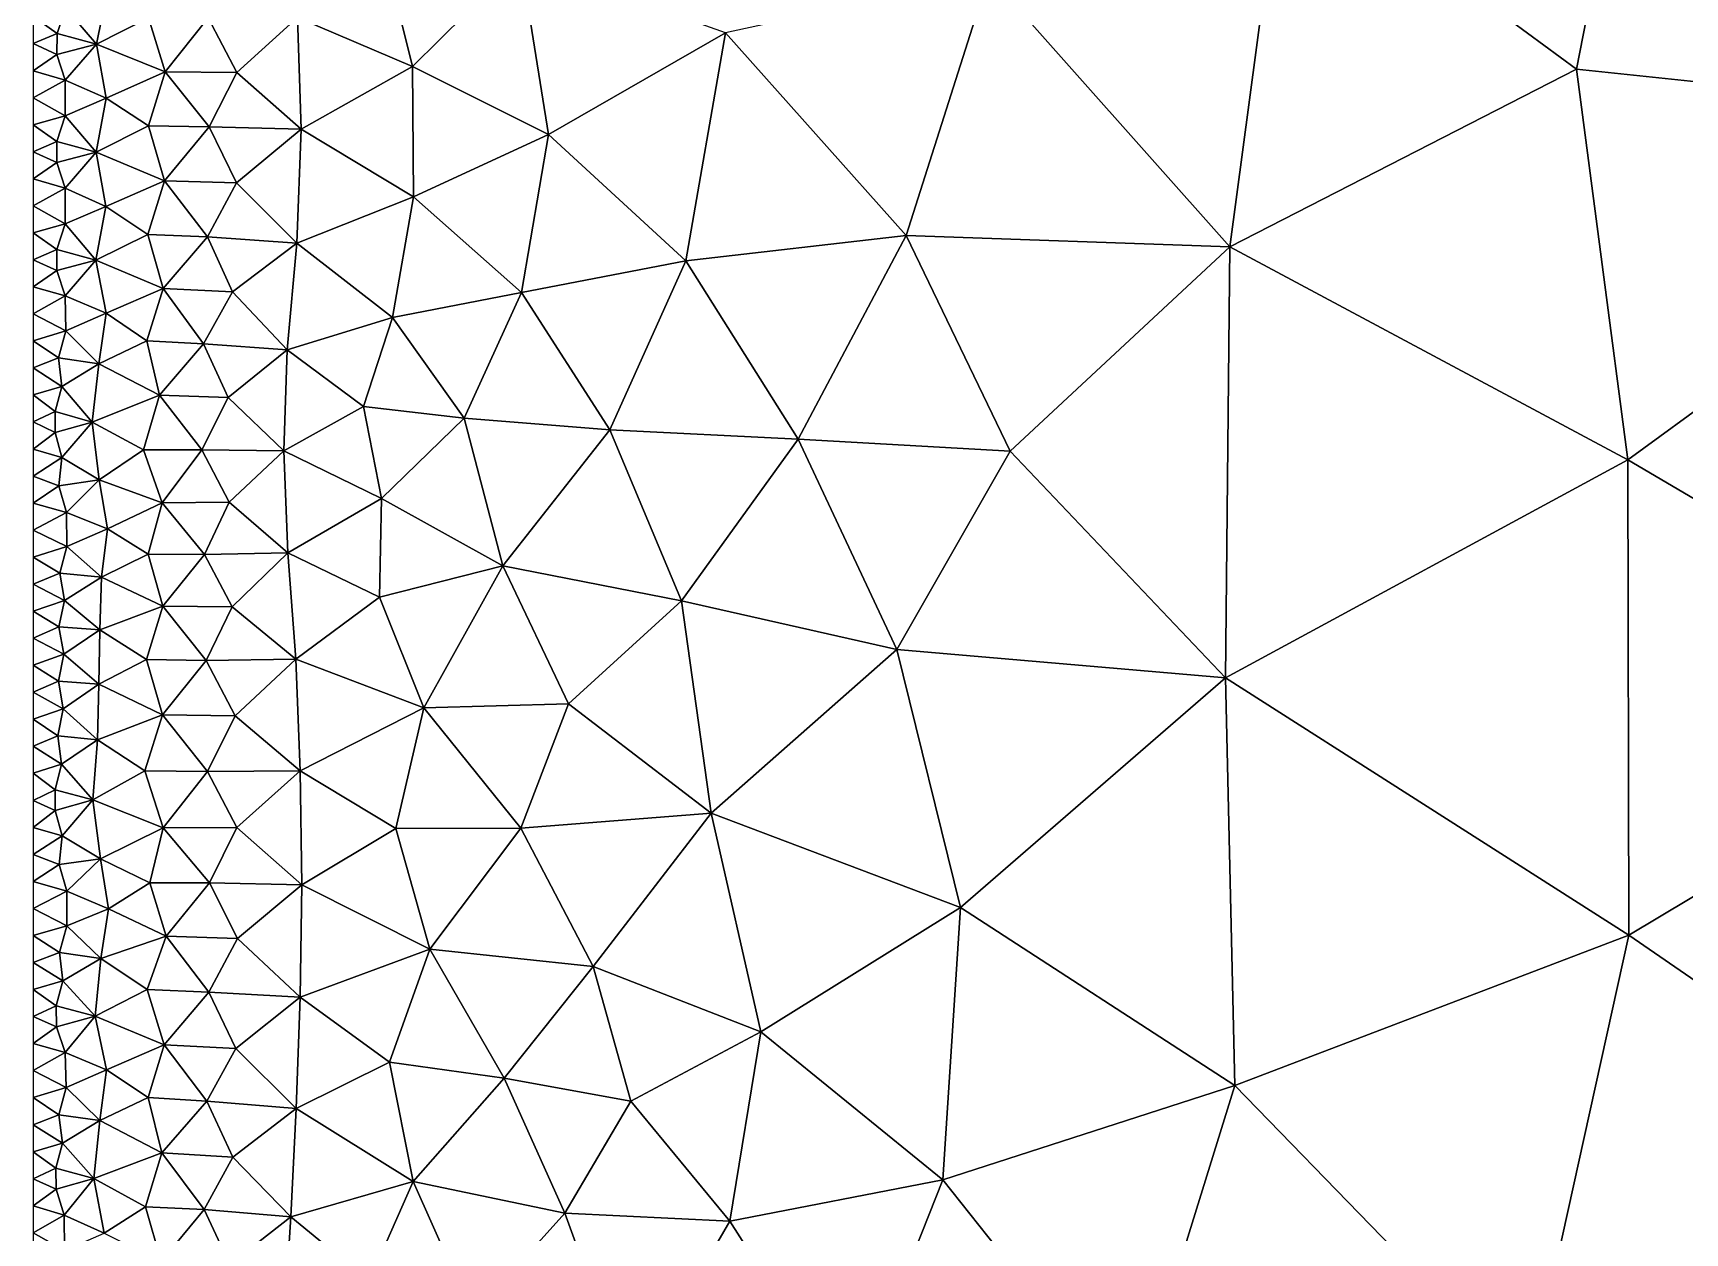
# Model space of a CAD drawing. Header units: metres. Extents: x 0 to 72, y -280 to 0.
# Drawn here: x 0.2 to 12.43, y -49.82 to -40.93 of the extents above; entities that cross this region are included whole.
import ezdxf

# ---------------------------------------------------------------- set-up
doc = ezdxf.new("R2010")
doc.units = ezdxf.units.M

msp = doc.modelspace()

# ---------------------------------------------------------------- linework, layer by layer
at = {"layer": 'layer', "color": 0}
for points in [[(16.6944, -35.752), (12.2228, -38.1735), (15.4273, -41.5978)], [(11.6296, -41.1989), (12.2228, -38.1735), (9.45307, -39.5964)], [(15.4273, -41.5978), (12.2228, -38.1735), (11.6296, -41.1989)], [(9.06277, -42.5137), (9.45307, -39.5964), (7.27698, -40.5034)], [(11.6296, -41.1989), (9.45307, -39.5964), (9.06277, -42.5137)], [(2.82054, -40.4134), (2.15773, -40.815), (3.00983, -41.1784)], [(2.82054, -40.4134), (3.00983, -41.1784), (3.80962, -40.3859)], [(4.01794, -41.6816), (3.80962, -40.3859), (3.00983, -41.1784)], [(4.01794, -41.6816), (5.32828, -40.9277), (3.80962, -40.3859)], [(6.66451, -42.4295), (7.27698, -40.5034), (5.32828, -40.9277)], [(9.06277, -42.5137), (7.27698, -40.5034), (6.66451, -42.4295)], [(0.748423, -40.6212), (0.4408, -40.7449), (0.670468, -41.0139)], [(0.748423, -40.6212), (0.670468, -41.0139), (1.05589, -40.8176)], [(0.4408, -40.7449), (0.2, -40.8086), (0.377951, -40.9328)], [(0.2, -40.8086), (0.2, -41.0088), (0.377951, -40.9328)], [(0.4408, -40.7449), (0.377951, -40.9328), (0.670468, -41.0139)], [(1.05589, -40.8176), (0.670468, -41.0139), (1.17744, -41.2177)], [(1.05589, -40.8176), (1.17744, -41.2177), (1.4978, -40.8177)], [(1.4978, -40.8177), (1.17744, -41.2177), (1.70953, -41.2218)], [(1.4978, -40.8177), (1.70953, -41.2218), (2.15773, -40.815)], [(2.15773, -40.815), (1.70953, -41.2218), (2.1864, -41.6423)], [(2.15773, -40.815), (2.1864, -41.6423), (3.00983, -41.1784)], [(0.377951, -40.9328), (0.2, -41.0088), (0.377432, -41.0887)], [(0.377951, -40.9328), (0.377432, -41.0887), (0.670468, -41.0139)], [(5.03426, -42.6186), (5.32828, -40.9277), (4.01794, -41.6816)], [(6.66451, -42.4295), (5.32828, -40.9277), (5.03426, -42.6186)], [(0.2, -41.0088), (0.2, -41.209), (0.377432, -41.0887)], [(0.377432, -41.0887), (0.2, -41.209), (0.438017, -41.2795)], [(0.377432, -41.0887), (0.438017, -41.2795), (0.670468, -41.0139)], [(0.670468, -41.0139), (0.438017, -41.2795), (0.741803, -41.4138)], [(0.670468, -41.0139), (0.741803, -41.4138), (1.17744, -41.2177)], [(0.2, -41.209), (0.2, -41.4091), (0.438017, -41.2795)], [(1.17744, -41.2177), (0.741803, -41.4138), (1.05519, -41.6178)], [(1.17744, -41.2177), (1.05519, -41.6178), (1.50431, -41.6258)], [(1.17744, -41.2177), (1.50431, -41.6258), (1.70953, -41.2218)], [(1.70953, -41.2218), (1.50431, -41.6258), (2.1864, -41.6423)], [(3.00983, -41.1784), (2.1864, -41.6423), (3.01738, -42.1433)], [(3.00983, -41.1784), (3.01738, -42.1433), (4.01794, -41.6816)], [(12.0107, -44.0902), (11.6296, -41.1989), (9.06277, -42.5137)], [(15.4273, -41.5978), (11.6296, -41.1989), (12.0107, -44.0902)], [(0.438017, -41.2795), (0.2, -41.4091), (0.437634, -41.5429)], [(0.438017, -41.2795), (0.437634, -41.5429), (0.741803, -41.4138)], [(0.2, -41.4091), (0.2, -41.6093), (0.437634, -41.5429)], [(0.741803, -41.4138), (0.437634, -41.5429), (0.668177, -41.8138)], [(0.741803, -41.4138), (0.668177, -41.8138), (1.05519, -41.6178)], [(0.437634, -41.5429), (0.2, -41.6093), (0.3767, -41.7327)], [(0.437634, -41.5429), (0.3767, -41.7327), (0.668177, -41.8138)], [(0.2, -41.6093), (0.2, -41.8094), (0.3767, -41.7327)], [(1.05519, -41.6178), (0.668177, -41.8138), (1.17465, -42.0239)], [(1.05519, -41.6178), (1.17465, -42.0239), (1.50431, -41.6258)], [(1.50431, -41.6258), (1.17465, -42.0239), (1.70724, -42.0406)], [(1.50431, -41.6258), (1.70724, -42.0406), (2.1864, -41.6423)], [(2.1864, -41.6423), (1.70724, -42.0406), (2.1533, -42.4863)], [(2.1864, -41.6423), (2.1533, -42.4863), (3.01738, -42.1433)], [(3.8174, -42.8519), (4.01794, -41.6816), (3.01738, -42.1433)], [(5.03426, -42.6186), (4.01794, -41.6816), (3.8174, -42.8519)], [(14.981, -45.8389), (15.4273, -41.5978), (12.0107, -44.0902)], [(0.3767, -41.7327), (0.2, -41.8094), (0.376538, -41.889)], [(0.2, -41.8094), (0.2, -42.0096), (0.376538, -41.889)], [(0.3767, -41.7327), (0.376538, -41.889), (0.668177, -41.8138)], [(0.376538, -41.889), (0.436962, -42.08), (0.668177, -41.8138)], [(0.668177, -41.8138), (0.436962, -42.08), (0.739448, -42.2153)], [(0.668177, -41.8138), (0.739448, -42.2153), (1.17465, -42.0239)], [(0.376538, -41.889), (0.2, -42.0096), (0.436962, -42.08)], [(0.2, -42.0096), (0.2, -42.2098), (0.436962, -42.08)], [(1.17465, -42.0239), (0.739448, -42.2153), (1.04925, -42.4212)], [(1.17465, -42.0239), (1.04925, -42.4212), (1.49084, -42.4387)], [(1.17465, -42.0239), (1.49084, -42.4387), (1.70724, -42.0406)], [(1.70724, -42.0406), (1.49084, -42.4387), (2.1533, -42.4863)], [(0.436962, -42.08), (0.2, -42.2098), (0.436686, -42.3433)], [(0.436962, -42.08), (0.436686, -42.3433), (0.739448, -42.2153)], [(3.01738, -42.1433), (2.1533, -42.4863), (2.86188, -43.0364)], [(3.01738, -42.1433), (2.86188, -43.0364), (3.8174, -42.8519)], [(0.2, -42.2098), (0.2, -42.4099), (0.436686, -42.3433)], [(0.739448, -42.2153), (0.436686, -42.3433), (0.666166, -42.6129)], [(0.739448, -42.2153), (0.666166, -42.6129), (1.04925, -42.4212)], [(0.436686, -42.3433), (0.2, -42.4099), (0.376142, -42.5328)], [(0.2, -42.4099), (0.2, -42.6101), (0.376142, -42.5328)], [(0.436686, -42.3433), (0.376142, -42.5328), (0.666166, -42.6129)], [(1.04925, -42.4212), (0.666166, -42.6129), (1.16307, -42.8232)], [(1.04925, -42.4212), (1.16307, -42.8232), (1.49084, -42.4387)], [(1.49084, -42.4387), (1.16307, -42.8232), (1.67705, -42.8481)], [(1.49084, -42.4387), (1.67705, -42.8481), (2.1533, -42.4863)], [(5.86675, -43.937), (6.66451, -42.4295), (5.03426, -42.6186)], [(7.43617, -44.0262), (6.66451, -42.4295), (5.86675, -43.937)], [(7.43617, -44.0262), (9.06277, -42.5137), (6.66451, -42.4295)], [(0.376142, -42.5328), (0.2, -42.6101), (0.376308, -42.6886)], [(0.376142, -42.5328), (0.376308, -42.6886), (0.666166, -42.6129)], [(2.1533, -42.4863), (1.67705, -42.8481), (2.08105, -43.2761)], [(2.1533, -42.4863), (2.08105, -43.2761), (2.86188, -43.0364)], [(9.02991, -45.7061), (9.06277, -42.5137), (7.43617, -44.0262)], [(12.0107, -44.0902), (9.06277, -42.5137), (9.02991, -45.7061)], [(0.2, -42.6101), (0.2, -42.8102), (0.376308, -42.6886)], [(0.376308, -42.6886), (0.2, -42.8102), (0.438061, -42.8774)], [(0.376308, -42.6886), (0.438061, -42.8774), (0.666166, -42.6129)], [(0.666166, -42.6129), (0.438061, -42.8774), (0.741385, -43.0061)], [(0.666166, -42.6129), (0.741385, -43.0061), (1.16307, -42.8232)], [(4.47164, -43.8692), (5.03426, -42.6186), (3.8174, -42.8519)], [(5.86675, -43.937), (5.03426, -42.6186), (4.47164, -43.8692)], [(0.2, -42.8102), (0.2, -43.0104), (0.438061, -42.8774)], [(0.438061, -42.8774), (0.2, -43.0104), (0.443206, -43.1367)], [(0.438061, -42.8774), (0.443206, -43.1367), (0.741385, -43.0061)], [(1.16307, -42.8232), (0.741385, -43.0061), (1.04218, -43.2095)], [(1.16307, -42.8232), (1.04218, -43.2095), (1.46237, -43.2319)], [(1.16307, -42.8232), (1.46237, -43.2319), (1.67705, -42.8481)], [(1.67705, -42.8481), (1.46237, -43.2319), (2.08105, -43.2761)], [(3.8174, -42.8519), (2.86188, -43.0364), (3.39208, -43.7833)], [(4.47164, -43.8692), (3.8174, -42.8519), (3.39208, -43.7833)], [(0.2, -43.0104), (0.2, -43.2106), (0.443206, -43.1367)], [(0.741385, -43.0061), (0.443206, -43.1367), (0.688186, -43.3798)], [(0.741385, -43.0061), (0.688186, -43.3798), (1.04218, -43.2095)], [(2.86188, -43.0364), (2.08105, -43.2761), (2.64767, -43.6969)], [(2.86188, -43.0364), (2.64767, -43.6969), (3.39208, -43.7833)], [(0.443206, -43.1367), (0.2, -43.2106), (0.389497, -43.3369)], [(0.443206, -43.1367), (0.389497, -43.3369), (0.688186, -43.3798)], [(0.2, -43.2106), (0.2, -43.4107), (0.389497, -43.3369)], [(1.04218, -43.2095), (0.688186, -43.3798), (1.13723, -43.6134)], [(1.04218, -43.2095), (1.13723, -43.6134), (1.46237, -43.2319)], [(1.46237, -43.2319), (1.13723, -43.6134), (1.64601, -43.6304)], [(1.46237, -43.2319), (1.64601, -43.6304), (2.08105, -43.2761)], [(2.08105, -43.2761), (1.64601, -43.6304), (2.05837, -44.0243)], [(2.08105, -43.2761), (2.05837, -44.0243), (2.64767, -43.6969)], [(0.389497, -43.3369), (0.2, -43.4107), (0.41356, -43.5473)], [(0.2, -43.4107), (0.2, -43.6109), (0.41356, -43.5473)], [(0.389497, -43.3369), (0.41356, -43.5473), (0.688186, -43.3798)], [(0.688186, -43.3798), (0.41356, -43.5473), (0.637973, -43.8117)], [(0.688186, -43.3798), (0.637973, -43.8117), (1.13723, -43.6134)], [(0.41356, -43.5473), (0.2, -43.6109), (0.363622, -43.7338)], [(0.41356, -43.5473), (0.363622, -43.7338), (0.637973, -43.8117)], [(0.2, -43.6109), (0.2, -43.811), (0.363622, -43.7338)], [(1.13723, -43.6134), (0.637973, -43.8117), (1.01842, -44.0176)], [(1.13723, -43.6134), (1.01842, -44.0176), (1.44974, -44.0164)], [(1.13723, -43.6134), (1.44974, -44.0164), (1.64601, -43.6304)], [(1.64601, -43.6304), (1.44974, -44.0164), (2.05837, -44.0243)], [(0.363622, -43.7338), (0.2, -43.811), (0.36359, -43.8884)], [(0.363622, -43.7338), (0.36359, -43.8884), (0.637973, -43.8117)], [(2.64767, -43.6969), (2.05837, -44.0243), (2.78034, -44.3779)], [(2.64767, -43.6969), (2.78034, -44.3779), (3.39208, -43.7833)], [(3.39208, -43.7833), (2.78034, -44.3779), (3.67798, -44.8751)], [(3.39208, -43.7833), (3.67798, -44.8751), (4.47164, -43.8692)], [(0.2, -43.811), (0.2, -44.0112), (0.36359, -43.8884)], [(0.36359, -43.8884), (0.2, -44.0112), (0.414133, -44.0744)], [(0.36359, -43.8884), (0.414133, -44.0744), (0.637973, -43.8117)], [(0.637973, -43.8117), (0.414133, -44.0744), (0.690007, -44.24)], [(0.637973, -43.8117), (0.690007, -44.24), (1.01842, -44.0176)], [(5.00139, -45.1356), (4.47164, -43.8692), (3.67798, -44.8751)], [(5.00139, -45.1356), (5.86675, -43.937), (4.47164, -43.8692)], [(0.2, -44.0112), (0.2, -44.2114), (0.414133, -44.0744)], [(1.01842, -44.0176), (0.690007, -44.24), (1.15719, -44.4091)], [(1.01842, -44.0176), (1.15719, -44.4091), (1.44974, -44.0164)], [(1.44974, -44.0164), (1.15719, -44.4091), (1.65206, -44.4045)], [(1.44974, -44.0164), (1.65206, -44.4045), (2.05837, -44.0243)], [(2.05837, -44.0243), (1.65206, -44.4045), (2.08654, -44.7797)], [(2.05837, -44.0243), (2.08654, -44.7797), (2.78034, -44.3779)], [(6.59567, -45.497), (5.86675, -43.937), (5.00139, -45.1356)], [(6.59567, -45.497), (7.43617, -44.0262), (5.86675, -43.937)], [(9.02991, -45.7061), (7.43617, -44.0262), (6.59567, -45.497)], [(0.414133, -44.0744), (0.2, -44.2114), (0.390951, -44.2836)], [(0.414133, -44.0744), (0.390951, -44.2836), (0.690007, -44.24)], [(12.0178, -47.6115), (12.0107, -44.0902), (9.02991, -45.7061)], [(14.981, -45.8389), (12.0107, -44.0902), (12.0178, -47.6115)], [(0.2, -44.2114), (0.2, -44.4115), (0.390951, -44.2836)], [(0.390951, -44.2836), (0.447797, -44.4804), (0.690007, -44.24)], [(0.690007, -44.24), (0.447797, -44.4804), (0.752582, -44.6024)], [(0.690007, -44.24), (0.752582, -44.6024), (1.15719, -44.4091)], [(0.390951, -44.2836), (0.2, -44.4115), (0.447797, -44.4804)], [(2.78034, -44.3779), (2.08654, -44.7797), (2.76583, -45.1078)], [(2.78034, -44.3779), (2.76583, -45.1078), (3.67798, -44.8751)], [(0.2, -44.4115), (0.2, -44.6117), (0.447797, -44.4804)], [(0.447797, -44.4804), (0.2, -44.6117), (0.451442, -44.7329)], [(0.447797, -44.4804), (0.451442, -44.7329), (0.752582, -44.6024)], [(1.15719, -44.4091), (0.752582, -44.6024), (1.0533, -44.7889)], [(1.15719, -44.4091), (1.0533, -44.7889), (1.46866, -44.7912)], [(1.15719, -44.4091), (1.46866, -44.7912), (1.65206, -44.4045)], [(1.65206, -44.4045), (1.46866, -44.7912), (2.08654, -44.7797)], [(0.2, -44.6117), (0.2, -44.8118), (0.451442, -44.7329)], [(0.752582, -44.6024), (0.451442, -44.7329), (0.707512, -44.9602)], [(0.752582, -44.6024), (0.707512, -44.9602), (1.0533, -44.7889)], [(0.451442, -44.7329), (0.2, -44.8118), (0.398527, -44.9302)], [(0.451442, -44.7329), (0.398527, -44.9302), (0.707512, -44.9602)], [(0.2, -44.8118), (0.2, -45.012), (0.398527, -44.9302)], [(1.0533, -44.7889), (0.707512, -44.9602), (1.16213, -45.1756)], [(1.0533, -44.7889), (1.16213, -45.1756), (1.46866, -44.7912)], [(1.46866, -44.7912), (1.16213, -45.1756), (1.67572, -45.1808)], [(1.46866, -44.7912), (1.67572, -45.1808), (2.08654, -44.7797)], [(2.08654, -44.7797), (1.67572, -45.1808), (2.14605, -45.5673)], [(2.08654, -44.7797), (2.14605, -45.5673), (2.76583, -45.1078)], [(2.76583, -45.1078), (3.09375, -45.9283), (3.67798, -44.8751)], [(3.67798, -44.8751), (3.09375, -45.9283), (4.166, -45.8988)], [(4.166, -45.8988), (5.00139, -45.1356), (3.67798, -44.8751)], [(0.398527, -44.9302), (0.2, -45.012), (0.431983, -45.1327)], [(0.2, -45.012), (0.2, -45.2122), (0.431983, -45.1327)], [(0.398527, -44.9302), (0.431983, -45.1327), (0.707512, -44.9602)], [(0.707512, -44.9602), (0.431983, -45.1327), (0.693821, -45.3515)], [(0.707512, -44.9602), (0.693821, -45.3515), (1.16213, -45.1756)], [(0.431983, -45.1327), (0.2, -45.2122), (0.390913, -45.3285)], [(0.431983, -45.1327), (0.390913, -45.3285), (0.693821, -45.3515)], [(2.76583, -45.1078), (2.14605, -45.5673), (3.09375, -45.9283)], [(5.22234, -46.7073), (5.00139, -45.1356), (4.166, -45.8988)], [(5.22234, -46.7073), (6.59567, -45.497), (5.00139, -45.1356)], [(0.2, -45.2122), (0.2, -45.4123), (0.390913, -45.3285)], [(1.16213, -45.1756), (0.693821, -45.3515), (1.0404, -45.5696)], [(1.16213, -45.1756), (1.0404, -45.5696), (1.48314, -45.5784)], [(1.16213, -45.1756), (1.48314, -45.5784), (1.67572, -45.1808)], [(1.67572, -45.1808), (1.48314, -45.5784), (2.14605, -45.5673)], [(0.390913, -45.3285), (0.2, -45.4123), (0.427101, -45.5315)], [(0.390913, -45.3285), (0.427101, -45.5315), (0.693821, -45.3515)], [(0.693821, -45.3515), (0.427101, -45.5315), (0.688424, -45.753)], [(0.693821, -45.3515), (0.688424, -45.753), (1.0404, -45.5696)], [(0.2, -45.4123), (0.2, -45.6125), (0.427101, -45.5315)], [(7.06729, -47.4057), (6.59567, -45.497), (5.22234, -46.7073)], [(7.06729, -47.4057), (9.02991, -45.7061), (6.59567, -45.497)], [(0.427101, -45.5315), (0.2, -45.6125), (0.388123, -45.7294)], [(0.2, -45.6125), (0.2, -45.8127), (0.388123, -45.7294)], [(0.427101, -45.5315), (0.388123, -45.7294), (0.688424, -45.753)], [(1.0404, -45.5696), (0.688424, -45.753), (1.15944, -45.9792)], [(1.0404, -45.5696), (1.15944, -45.9792), (1.48314, -45.5784)], [(1.48314, -45.5784), (1.15944, -45.9792), (1.69582, -45.9861)], [(1.48314, -45.5784), (1.69582, -45.9861), (2.14605, -45.5673)], [(2.14605, -45.5673), (1.69582, -45.9861), (2.17707, -46.3954)], [(2.14605, -45.5673), (2.17707, -46.3954), (3.09375, -45.9283)], [(0.388123, -45.7294), (0.2, -45.8127), (0.423167, -45.9349)], [(0.388123, -45.7294), (0.423167, -45.9349), (0.688424, -45.753)], [(9.10018, -48.7256), (9.02991, -45.7061), (7.06729, -47.4057)], [(12.0178, -47.6115), (9.02991, -45.7061), (9.10018, -48.7256)], [(0.2, -45.8127), (0.2, -46.0128), (0.423167, -45.9349)], [(0.688424, -45.753), (0.423167, -45.9349), (0.677964, -46.1654)], [(0.688424, -45.753), (0.677964, -46.1654), (1.15944, -45.9792)], [(15.8497, -50.2506), (14.981, -45.8389), (12.0178, -47.6115)], [(0.423167, -45.9349), (0.2, -46.0128), (0.38296, -46.1347)], [(0.423167, -45.9349), (0.38296, -46.1347), (0.677964, -46.1654)], [(1.15944, -45.9792), (0.677964, -46.1654), (1.02893, -46.395)], [(1.15944, -45.9792), (1.02893, -46.395), (1.49091, -46.3987)], [(1.15944, -45.9792), (1.49091, -46.3987), (1.69582, -45.9861)], [(1.69582, -45.9861), (1.49091, -46.3987), (2.17707, -46.3954)], [(3.09375, -45.9283), (2.17707, -46.3954), (2.88566, -46.821)], [(3.09375, -45.9283), (2.88566, -46.821), (3.81202, -46.8198)], [(3.09375, -45.9283), (3.81202, -46.8198), (4.166, -45.8988)], [(5.22234, -46.7073), (4.166, -45.8988), (3.81202, -46.8198)], [(0.2, -46.0128), (0.2, -46.213), (0.38296, -46.1347)], [(0.38296, -46.1347), (0.2, -46.213), (0.411474, -46.3451)], [(0.2, -46.213), (0.2, -46.4131), (0.411474, -46.3451)], [(0.38296, -46.1347), (0.411474, -46.3451), (0.677964, -46.1654)], [(0.677964, -46.1654), (0.411474, -46.3451), (0.642075, -46.6089)], [(0.677964, -46.1654), (0.642075, -46.6089), (1.02893, -46.395)], [(0.411474, -46.3451), (0.2, -46.4131), (0.364141, -46.5342)], [(0.411474, -46.3451), (0.364141, -46.5342), (0.642075, -46.6089)], [(0.2, -46.4131), (0.2, -46.6133), (0.364141, -46.5342)], [(1.02893, -46.395), (0.642075, -46.6089), (1.16347, -46.8161)], [(1.02893, -46.395), (1.16347, -46.8161), (1.49091, -46.3987)], [(1.49091, -46.3987), (1.16347, -46.8161), (1.70824, -46.8152)], [(1.49091, -46.3987), (1.70824, -46.8152), (2.17707, -46.3954)], [(2.17707, -46.3954), (1.70824, -46.8152), (2.18971, -47.2395)], [(2.17707, -46.3954), (2.18971, -47.2395), (2.88566, -46.821)], [(0.364141, -46.5342), (0.2, -46.6133), (0.364926, -46.6893)], [(0.364141, -46.5342), (0.364926, -46.6893), (0.642075, -46.6089)], [(0.2, -46.6133), (0.2, -46.8135), (0.364926, -46.6893)], [(0.364926, -46.6893), (0.2, -46.8135), (0.416888, -46.8764)], [(0.364926, -46.6893), (0.416888, -46.8764), (0.642075, -46.6089)], [(0.642075, -46.6089), (0.416888, -46.8764), (0.699195, -47.0452)], [(0.642075, -46.6089), (0.699195, -47.0452), (1.16347, -46.8161)], [(4.34875, -47.8428), (5.22234, -46.7073), (3.81202, -46.8198)], [(5.58883, -48.3274), (5.22234, -46.7073), (4.34875, -47.8428)], [(5.58883, -48.3274), (7.06729, -47.4057), (5.22234, -46.7073)], [(0.2, -46.8135), (0.2, -47.0136), (0.416888, -46.8764)], [(1.16347, -46.8161), (0.699195, -47.0452), (1.06372, -47.224)], [(1.16347, -46.8161), (1.06372, -47.224), (1.50558, -47.2243)], [(1.16347, -46.8161), (1.50558, -47.2243), (1.70824, -46.8152)], [(1.70824, -46.8152), (1.50558, -47.2243), (2.18971, -47.2395)], [(2.88566, -46.821), (2.18971, -47.2395), (3.13707, -47.7151)], [(2.88566, -46.821), (3.13707, -47.7151), (3.81202, -46.8198)], [(3.81202, -46.8198), (3.13707, -47.7151), (4.34875, -47.8428)], [(0.416888, -46.8764), (0.2, -47.0136), (0.393658, -47.0872)], [(0.416888, -46.8764), (0.393658, -47.0872), (0.699195, -47.0452)], [(0.2, -47.0136), (0.2, -47.2138), (0.393658, -47.0872)], [(0.393658, -47.0872), (0.2, -47.2138), (0.450706, -47.2865)], [(0.393658, -47.0872), (0.450706, -47.2865), (0.699195, -47.0452)], [(0.699195, -47.0452), (0.450706, -47.2865), (0.759252, -47.4167)], [(0.699195, -47.0452), (0.759252, -47.4167), (1.06372, -47.224)], [(0.2, -47.2138), (0.2, -47.4139), (0.450706, -47.2865)], [(0.450706, -47.2865), (0.2, -47.4139), (0.451454, -47.5427)], [(0.450706, -47.2865), (0.451454, -47.5427), (0.759252, -47.4167)], [(1.06372, -47.224), (0.759252, -47.4167), (1.18521, -47.6184)], [(1.06372, -47.224), (1.18521, -47.6184), (1.50558, -47.2243)], [(1.50558, -47.2243), (1.18521, -47.6184), (1.71476, -47.6356)], [(1.50558, -47.2243), (1.71476, -47.6356), (2.18971, -47.2395)], [(2.18971, -47.2395), (1.71476, -47.6356), (2.17915, -48.072)], [(2.18971, -47.2395), (2.17915, -48.072), (3.13707, -47.7151)], [(0.2, -47.4139), (0.2, -47.6141), (0.451454, -47.5427)], [(0.759252, -47.4167), (0.451454, -47.5427), (0.702833, -47.7843)], [(0.759252, -47.4167), (0.702833, -47.7843), (1.18521, -47.6184)], [(6.93586, -49.425), (7.06729, -47.4057), (5.58883, -48.3274)], [(9.10018, -48.7256), (7.06729, -47.4057), (6.93586, -49.425)], [(0.451454, -47.5427), (0.2, -47.6141), (0.395252, -47.741)], [(0.451454, -47.5427), (0.395252, -47.741), (0.702833, -47.7843)], [(0.2, -47.6141), (0.2, -47.8143), (0.395252, -47.741)], [(1.18521, -47.6184), (0.702833, -47.7843), (1.04504, -48.0131)], [(1.18521, -47.6184), (1.04504, -48.0131), (1.50117, -48.0337)], [(1.18521, -47.6184), (1.50117, -48.0337), (1.71476, -47.6356)], [(1.71476, -47.6356), (1.50117, -48.0337), (2.17915, -48.072)], [(12.0178, -47.6115), (9.10018, -48.7256), (11.2763, -50.9662)], [(15.8497, -50.2506), (12.0178, -47.6115), (11.2763, -50.9662)], [(0.395252, -47.741), (0.2, -47.8143), (0.421429, -47.95)], [(0.2, -47.8143), (0.2, -48.0144), (0.421429, -47.95)], [(0.395252, -47.741), (0.421429, -47.95), (0.702833, -47.7843)], [(0.702833, -47.7843), (0.421429, -47.95), (0.658943, -48.2106)], [(0.702833, -47.7843), (0.658943, -48.2106), (1.04504, -48.0131)], [(3.13707, -47.7151), (2.17915, -48.072), (2.83907, -48.5524)], [(3.13707, -47.7151), (2.83907, -48.5524), (3.68979, -48.6702)], [(3.13707, -47.7151), (3.68979, -48.6702), (4.34875, -47.8428)], [(0.421429, -47.95), (0.2, -48.0144), (0.37099, -48.1361)], [(0.421429, -47.95), (0.37099, -48.1361), (0.658943, -48.2106)], [(4.62675, -48.8422), (4.34875, -47.8428), (3.68979, -48.6702)], [(4.62675, -48.8422), (5.58883, -48.3274), (4.34875, -47.8428)], [(0.2, -48.0144), (0.2, -48.2146), (0.37099, -48.1361)], [(1.04504, -48.0131), (0.658943, -48.2106), (1.17101, -48.4239)], [(1.04504, -48.0131), (1.17101, -48.4239), (1.50117, -48.0337)], [(1.50117, -48.0337), (1.17101, -48.4239), (1.70133, -48.4499)], [(1.50117, -48.0337), (1.70133, -48.4499), (2.17915, -48.072)], [(2.17915, -48.072), (1.70133, -48.4499), (2.14911, -48.8965)], [(2.17915, -48.072), (2.14911, -48.8965), (2.83907, -48.5524)], [(0.37099, -48.1361), (0.2, -48.2146), (0.373579, -48.2911)], [(0.37099, -48.1361), (0.373579, -48.2911), (0.658943, -48.2106)], [(0.2, -48.2146), (0.2, -48.4147), (0.373579, -48.2911)], [(0.373579, -48.2911), (0.2, -48.4147), (0.437058, -48.4801)], [(0.373579, -48.2911), (0.437058, -48.4801), (0.658943, -48.2106)], [(0.658943, -48.2106), (0.437058, -48.4801), (0.743987, -48.6087)], [(0.658943, -48.2106), (0.743987, -48.6087), (1.17101, -48.4239)], [(0.2, -48.4147), (0.2, -48.6149), (0.437058, -48.4801)], [(1.17101, -48.4239), (0.743987, -48.6087), (1.05245, -48.815)], [(1.17101, -48.4239), (1.05245, -48.815), (1.48744, -48.842)], [(1.17101, -48.4239), (1.48744, -48.842), (1.70133, -48.4499)], [(5.35974, -49.7309), (5.58883, -48.3274), (4.62675, -48.8422)], [(6.93586, -49.425), (5.58883, -48.3274), (5.35974, -49.7309)], [(0.437058, -48.4801), (0.2, -48.6149), (0.444877, -48.7407)], [(0.437058, -48.4801), (0.444877, -48.7407), (0.743987, -48.6087)], [(1.70133, -48.4499), (1.48744, -48.842), (2.14911, -48.8965)], [(2.83907, -48.5524), (2.14911, -48.8965), (3.01552, -49.4366)], [(2.83907, -48.5524), (3.01552, -49.4366), (3.68979, -48.6702)], [(0.2, -48.6149), (0.2, -48.8151), (0.444877, -48.7407)], [(0.743987, -48.6087), (0.444877, -48.7407), (0.694898, -48.9846)], [(0.743987, -48.6087), (0.694898, -48.9846), (1.05245, -48.815)], [(3.68979, -48.6702), (3.01552, -49.4366), (4.13779, -49.6717)], [(4.13779, -49.6717), (4.62675, -48.8422), (3.68979, -48.6702)], [(0.444877, -48.7407), (0.2, -48.8151), (0.391881, -48.9412)], [(0.444877, -48.7407), (0.391881, -48.9412), (0.694898, -48.9846)], [(8.33677, -51.1874), (9.10018, -48.7256), (6.93586, -49.425)], [(11.2763, -50.9662), (9.10018, -48.7256), (8.33677, -51.1874)], [(0.2, -48.8151), (0.2, -49.0152), (0.391881, -48.9412)], [(1.05245, -48.815), (0.694898, -48.9846), (1.15395, -49.2249)], [(1.05245, -48.815), (1.15395, -49.2249), (1.48744, -48.842)], [(1.48744, -48.842), (1.15395, -49.2249), (1.67938, -49.2568)], [(1.48744, -48.842), (1.67938, -49.2568), (2.14911, -48.8965)], [(2.14911, -48.8965), (1.67938, -49.2568), (2.10939, -49.6984)], [(2.14911, -48.8965), (2.10939, -49.6984), (3.01552, -49.4366)], [(5.35974, -49.7309), (4.62675, -48.8422), (4.13779, -49.6717)], [(0.391881, -48.9412), (0.2, -49.0152), (0.417945, -49.1514)], [(0.2, -49.0152), (0.2, -49.2154), (0.417945, -49.1514)], [(0.391881, -48.9412), (0.417945, -49.1514), (0.694898, -48.9846)], [(0.694898, -48.9846), (0.417945, -49.1514), (0.651132, -49.4144)], [(0.694898, -48.9846), (0.651132, -49.4144), (1.15395, -49.2249)], [(0.417945, -49.1514), (0.2, -49.2154), (0.368324, -49.3379)], [(0.417945, -49.1514), (0.368324, -49.3379), (0.651132, -49.4144)], [(0.2, -49.2154), (0.2, -49.4155), (0.368324, -49.3379)], [(1.15395, -49.2249), (0.651132, -49.4144), (1.0335, -49.6241)], [(1.15395, -49.2249), (1.0335, -49.6241), (1.46798, -49.6446)], [(1.15395, -49.2249), (1.46798, -49.6446), (1.67938, -49.2568)], [(1.67938, -49.2568), (1.46798, -49.6446), (2.10939, -49.6984)], [(0.368324, -49.3379), (0.2, -49.4155), (0.370358, -49.4935)], [(0.2, -49.4155), (0.2, -49.6157), (0.370358, -49.4935)], [(0.368324, -49.3379), (0.370358, -49.4935), (0.651132, -49.4144)], [(0.370358, -49.4935), (0.430608, -49.6843), (0.651132, -49.4144)], [(0.651132, -49.4144), (0.430608, -49.6843), (0.727782, -49.8187)], [(0.651132, -49.4144), (0.727782, -49.8187), (1.0335, -49.6241)], [(0.370358, -49.4935), (0.2, -49.6157), (0.430608, -49.6843)], [(3.01552, -49.4366), (2.10939, -49.6984), (2.68893, -50.175)], [(3.01552, -49.4366), (2.68893, -50.175), (3.45715, -50.4284)], [(3.01552, -49.4366), (3.45715, -50.4284), (4.13779, -49.6717)], [(6.25936, -51.1379), (6.93586, -49.425), (5.35974, -49.7309)], [(8.33677, -51.1874), (6.93586, -49.425), (6.25936, -51.1379)], [(0.2, -49.6157), (0.2, -49.8159), (0.430608, -49.6843)], [(1.0335, -49.6241), (0.727782, -49.8187), (1.15, -50.0282)], [(1.0335, -49.6241), (1.15, -50.0282), (1.46798, -49.6446)], [(1.46798, -49.6446), (1.15, -50.0282), (1.6563, -50.0501)], [(1.46798, -49.6446), (1.6563, -50.0501), (2.10939, -49.6984)], [(0.430608, -49.6843), (0.2, -49.8159), (0.432517, -49.948)], [(0.430608, -49.6843), (0.432517, -49.948), (0.727782, -49.8187)], [(2.10939, -49.6984), (1.6563, -50.0501), (2.06068, -50.4668)], [(2.10939, -49.6984), (2.06068, -50.4668), (2.68893, -50.175)], [(4.13779, -49.6717), (3.45715, -50.4284), (4.62217, -51.0015)], [(4.62217, -51.0015), (5.35974, -49.7309), (4.13779, -49.6717)], [(6.25936, -51.1379), (5.35974, -49.7309), (4.62217, -51.0015)], [(0.2, -49.8159), (0.2, -50.016), (0.432517, -49.948)]]:
    msp.add_3dface(points, dxfattribs=at)

doc.saveas('drawing.dxf')
